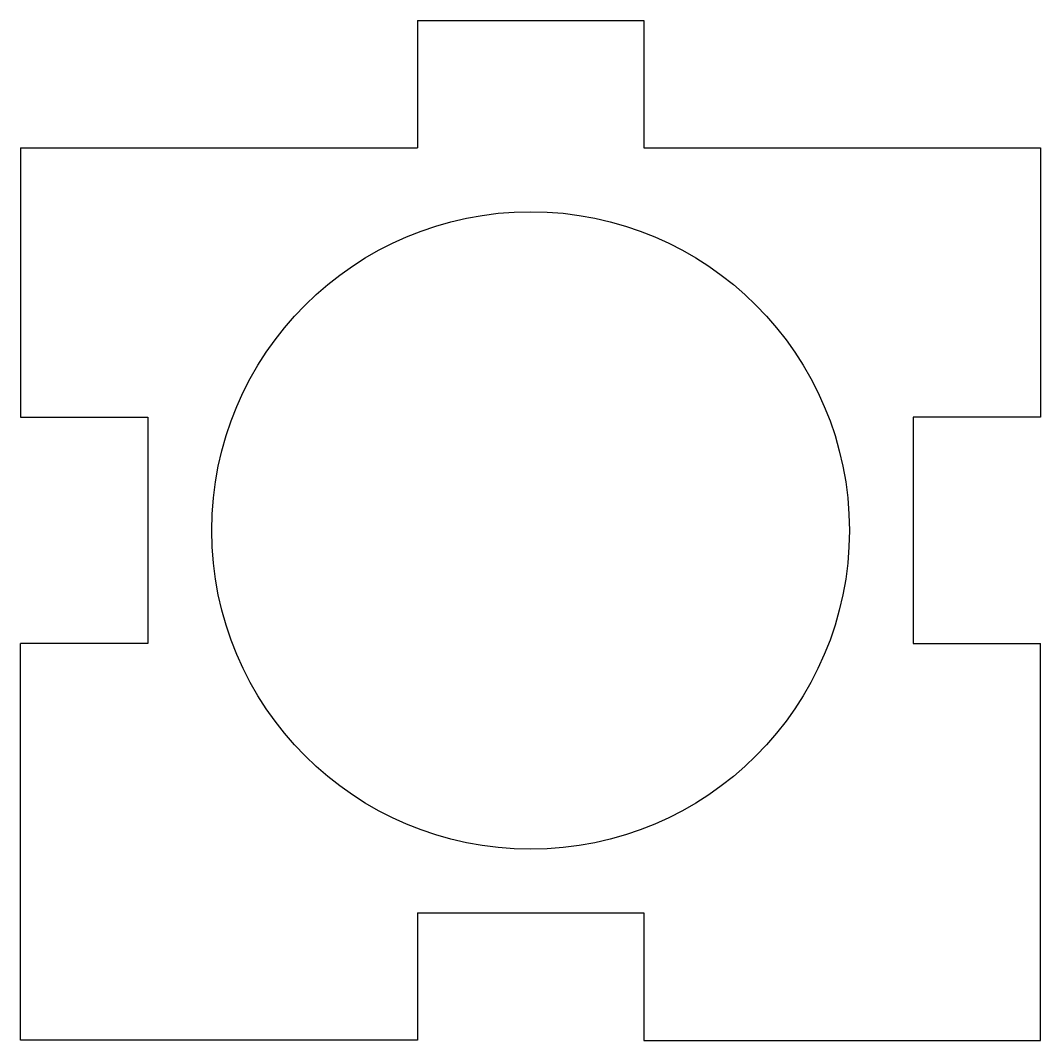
# Model space of a CAD drawing. Extents: x -16 to 16, y -28 to 4.
import ezdxf

# ---------------------------------------------------------------- set-up
doc = ezdxf.new("R2010")
doc.units = 0
doc.layers.get('0').update_dxf_attribs({"linetype": 'continuous'})

# ---------------------------------------------------------------- blocks, each defined once
blk = doc.blocks.new('BODY001')
at = {"color": 0}
for p, q in [((-3.55, 4), (-3.55, 0)), ((-3.55, 4), (3.55, 4)), ((3.55, 4), (3.55, 0)), ((-16.006, 0), (-16.006, -8.45)), ((-16.006, 0), (-3.55, 0)), ((3.55, 0), (16, 0)), ((16, 0), (16, -8.45)), ((-16.006, -8.45), (-12.006, -8.45)), ((-12.006, -8.45), (-12.006, -15.55)), ((16, -8.45), (12, -8.45)), ((12, -8.45), (12, -15.55)), ((-16.006, -27.99), (-16.006, -15.55)), ((-12.006, -15.55), (-16.006, -15.55)), ((12, -15.55), (15.994, -15.55)), ((15.994, -28.003), (15.994, -15.55)), ((-3.55, -23.99), (-3.55, -27.99)), ((-3.55, -23.99), (3.55, -23.99)), ((3.55, -23.99), (3.55, -28.003)), ((-3.55, -27.99), (-16.006, -27.99)), ((3.55, -28.003), (15.994, -28.003))]:
    blk.add_line(p, q, dxfattribs=at)
blk.add_circle((0, -12), 10, dxfattribs=at)

msp = doc.modelspace()

# ---------------------------------------------------------------- block references
at = {"color": 0}
msp.add_blockref('BODY001', (0, 0), dxfattribs=at)

doc.saveas('drawing.dxf')
